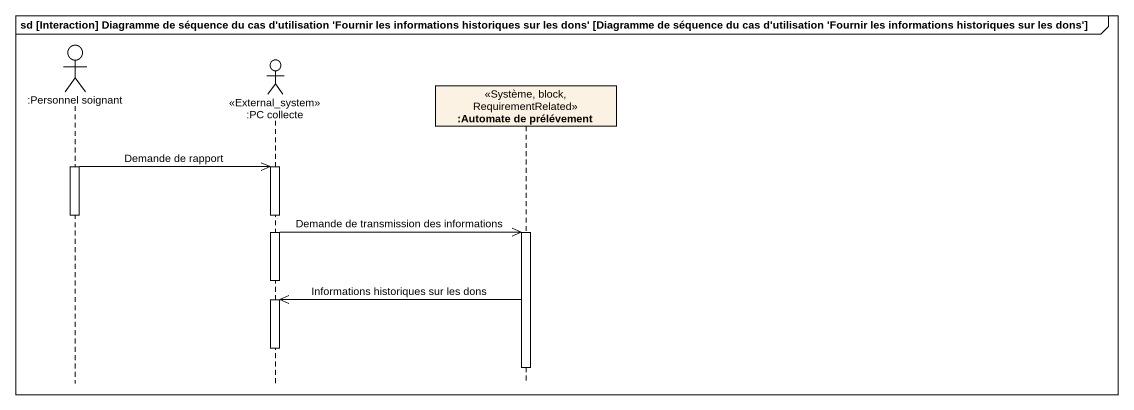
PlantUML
@startuml
mainframe sd [Interaction] Diagramme de séquence du cas d'utilisation 'Fournir les informations historiques sur les dons' [Diagramme de séquence du cas d'utilisation 'Fournir les informations historiques sur les dons']
hide footbox
actor ":Personnel soignant" as Personnel_soignant
actor ":PC collecte" as PC_collecte <<External_system>>
participant ":Automate de prélévement" as Automate_de_prélévement <<Système, block, RequirementRelated>>

activate Personnel_soignant
Personnel_soignant ->> PC_collecte : Demande de rapport
activate PC_collecte
deactivate Personnel_soignant
PC_collecte ->> Automate_de_prélévement : Demande de transmission des informations
activate Automate_de_prélévement
deactivate PC_collecte
Automate_de_prélévement ->> PC_collecte : Informations historiques sur les dons
activate PC_collecte
deactivate PC_collecte
deactivate Automate_de_prélévement
@enduml
